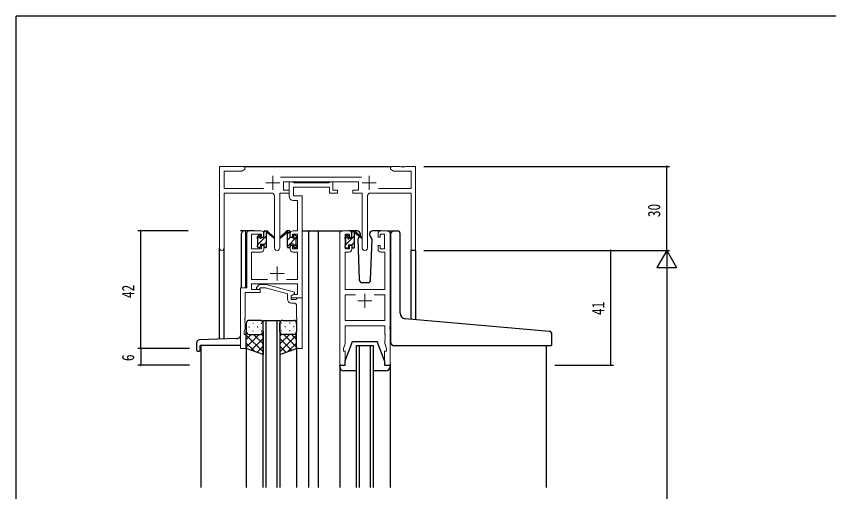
# Model space of a CAD drawing. Units: millimetres, scale not verified. Extents: x -397 to 397, y -282 to 282.
# Drawn here: x -393.9 to -103.7, y 109.4 to 279.3 of the extents above; entities that cross this region are included whole.
import ezdxf
from ezdxf.enums import TextEntityAlignment as Align

# ---------------------------------------------------------------- set-up
doc = ezdxf.new("R2010")
doc.units = ezdxf.units.MM
doc.header["$LTSCALE"] = 2
doc.layers.add('0-2_YKK_11', color=7, linetype='Continuous', lineweight=18)
for name, color, linetype in [('0-3_YKK_12', 2, 'Continuous'), ('0-4_YKK_13', 4, 'Continuous'), ('0-6_YKK_D', 6, 'Continuous'), ('0-7_YKK_ZWAK', 7, 'Continuous')]:
    doc.layers.add(name, color=color, linetype=linetype)
doc.styles.add('ＭＳ ゴシック', font='')
doc.styles.get('ＭＳ ゴシック').set_extended_font_data('MS Gothic')

msp = doc.modelspace()

# ---------------------------------------------------------------- linework, layer by layer
at = {"layer": '0-2_YKK_11', "color": 2}
for p, q in [((-302.249, 222.307), (-302.249, 217.307)), ((-267.849, 222.307), (-267.849, 217.307)), ((-304.749, 219.807), (-299.749, 219.807)), ((-270.349, 219.807), (-265.349, 219.807)), ((-300.749, 189.807), (-300.749, 184.807)), ((-303.249, 187.307), (-298.249, 187.307)), ((-269.349, 180.107), (-269.349, 175.107)), ((-271.849, 177.607), (-266.849, 177.607))]:
    msp.add_line(p, q, dxfattribs=at)
at = {"layer": '0-2_YKK_11'}
for p, q in [((-270.546, 221.737), (-299.556, 221.737)), ((-301.699, 215.107), (-301.699, 196.557)), ((-268.399, 196.557), (-268.399, 215.107)), ((-306.449, 202.607), (-310.549, 202.607)), ((-277.349, 202.607), (-275.049, 202.607)), ((-263.649, 202.607), (-261.349, 202.607)), ((-265.998, 179.677), (-262.279, 179.677)), ((-294.75, 176.807), (-295.55, 176.807))]:
    msp.add_line(p, q, dxfattribs=at)
for points in [[(-305.599, 217.737), (-319.619, 217.737), (-319.619, 223.977), (-313.34, 223.977), (-312.249, 224.607), (-312.249, 225.607), (-321.249, 225.607), (-321.249, 196.422)], [(-267.399, 216.107), (-252.879, 216.107), (-252.879, 195.607), (-251.249, 195.607), (-251.249, 225.607), (-254.79, 225.607), (-254.974, 225.487), (-255.523, 225.487), (-255.707, 225.607), (-255.79, 225.607), (-255.974, 225.487), (-256.523, 225.487), (-256.707, 225.607), (-260.249, 225.607), (-260.249, 224.607), (-259.157, 223.977), (-252.879, 223.977), (-252.879, 217.737), (-264.498, 217.737)], [(-311.549, 201.607), (-311.549, 182.237), (-313.749, 182.237), (-313.749, 160.607), (-311.749, 160.607), (-311.749, 165.607), (-312.449, 165.607), (-312.449, 166.607), (-312.119, 167.514), (-312.119, 169.649), (-312.239, 169.832), (-312.239, 170.382), (-312.119, 170.565), (-312.119, 170.649), (-312.239, 170.832), (-312.239, 171.382), (-312.119, 171.565), (-312.119, 180.607), (-306.749, 180.607), (-306.749, 181.607), (-309.919, 181.607), (-309.919, 183.607), (-293.379, 183.607), (-293.379, 179.907), (-294.882, 179.907), (-295.749, 179.407), (-295.749, 178.607), (-291.749, 178.607), (-291.749, 202.607), (-291.749, 215.107), (-294.819, 215.107), (-294.819, 218.177), (-282.049, 218.177), (-282.049, 216.107), (-279.149, 216.107), (-279.149, 217.107), (-280.849, 217.107), (-280.849, 220.107), (-281.749, 220.107), (-282.023, 219.927)], [(-299.799, 196.557), (-299.799, 216.107), (-296.449, 216.107), (-296.449, 217.107), (-298.449, 217.107), (-298.449, 220.107), (-271.649, 220.107), (-271.649, 217.107), (-273.649, 217.107), (-273.649, 216.107), (-270.299, 216.107), (-270.299, 196.557)], [(-282.023, 219.927), (-282.207, 219.807), (-294.66, 219.807), (-294.844, 219.927), (-295.119, 220.107), (-296.449, 220.107), (-296.449, 214.977)], [(-319.619, 196.422), (-319.619, 216.107), (-302.699, 216.107)], [(-294.949, 213.477), (-293.379, 213.477), (-293.379, 202.607), (-295.049, 202.607)], [(-305.449, 196.007), (-305.449, 197.307), (-306.249, 197.307), (-306.249, 196.207), (-309.919, 196.207), (-309.919, 201.407), (-306.249, 201.407), (-306.249, 200.307), (-305.449, 200.307), (-305.449, 201.607)], [(-296.049, 201.607), (-296.049, 200.307), (-295.249, 200.307), (-295.249, 201.407), (-293.379, 201.407), (-293.379, 196.207), (-295.249, 196.207), (-295.249, 197.307), (-296.049, 197.307), (-296.049, 196.007)], [(-260.349, 201.607), (-260.349, 154.607), (-262.349, 154.607), (-262.349, 159.607), (-261.649, 159.607), (-261.649, 160.607), (-262.279, 162.338), (-262.279, 163.649), (-262.159, 163.832), (-262.159, 164.382), (-262.279, 164.565), (-262.279, 164.649), (-262.159, 164.832), (-262.159, 165.382), (-262.279, 165.565), (-262.279, 168.607), (-276.419, 168.607), (-276.419, 162.338), (-277.049, 160.607), (-277.049, 159.607), (-276.349, 159.607), (-276.349, 154.607), (-278.349, 154.607), (-278.349, 201.607)], [(-274.049, 201.607), (-274.049, 200.307), (-274.849, 200.307), (-274.849, 201.407), (-276.349, 201.407), (-276.349, 196.207), (-274.849, 196.207), (-274.849, 197.307), (-274.049, 197.307), (-274.049, 196.007)], [(-264.649, 196.007), (-264.649, 197.307), (-263.849, 197.307), (-263.849, 196.207), (-262.349, 196.207), (-262.349, 201.407), (-263.849, 201.407), (-263.849, 200.307), (-264.649, 200.307), (-264.649, 201.607)], [(-304.099, 185.237), (-309.919, 185.237), (-309.919, 195.007), (-306.449, 195.007)], [(-295.049, 195.007), (-293.379, 195.007), (-293.379, 185.237), (-297.398, 185.237)], [(-275.049, 195.007), (-276.419, 195.007), (-276.419, 181.607), (-262.279, 181.607), (-262.279, 195.007), (-263.649, 195.007)], [(-307.875, 182.631), (-307.099, 183.407), (-304.654, 183.407), (-294.55, 180.7), (-294.55, 180.1), (-295.75, 179.407), (-295.75, 178.107), (-293.95, 178.107), (-293.75, 178.307), (-293.45, 178.607), (-291.75, 178.607)], [(-297.05, 178.307), (-297.05, 180.128), (-304.812, 182.207), (-306.602, 182.207), (-307.026, 181.783)], [(-291.75, 178.607), (-291.75, 160.607), (-293.75, 160.607), (-293.75, 169.649), (-293.63, 169.832), (-293.63, 170.382), (-293.75, 170.565), (-293.75, 170.649), (-293.63, 170.832), (-293.63, 171.382), (-293.75, 171.565), (-293.75, 175.807)], [(-265.998, 179.677), (-262.279, 179.677), (-262.279, 170.537), (-276.419, 170.537), (-276.419, 179.677), (-272.699, 179.677)]]:
    msp.add_lwpolyline(points, dxfattribs=at)
for centre, radius, start, end in [((-302.699, 215.107), 1, 0.00001, 89.99999), ((-294.949, 214.977), 1.5, 180.00001, 269.99999), ((-267.399, 215.107), 1, 90.00001, 179.99999), ((-310.549, 201.607), 1, 90.00001, 179.99999), ((-306.449, 201.607), 1, 0.00001, 89.99999), ((-295.049, 201.607), 1, 90.00001, 179.99999), ((-277.349, 201.607), 1, 90.00001, 179.99999), ((-275.049, 201.607), 1, 0.00001, 89.99999), ((-263.649, 201.607), 1, 90.00001, 179.99999), ((-261.349, 201.607), 1, 0.00001, 89.99999), ((-320.434, 196.422), 0.815, 179.99999, 0.00001), ((-306.449, 196.007), 1, 270.00001, 359.99999), ((-300.749, 196.557), 0.95, 179.99999, 0.00001), ((-295.049, 196.007), 1, 180.00001, 269.99999), ((-275.049, 196.007), 1, 270.00001, 359.99999), ((-269.349, 196.557), 0.95, 179.99999, 0.00001), ((-263.649, 196.007), 1, 180.00001, 269.99999), ((-307.45, 182.207), 0.6, 134.99999, 315.00001), ((-295.55, 178.307), 1.5, 180.00001, 269.99999), ((-294.75, 175.807), 1, 0.00001, 89.99999)]:
    msp.add_arc(centre, radius, start, end, dxfattribs=at)
at = {"layer": '0-3_YKK_12'}
for p, q in [((-312.749, 225.607), (-259.749, 225.607)), ((-308.749, 202.607), (-313.75, 202.607)), ((-291.749, 202.607), (-286.048, 202.607)), ((-289.549, 202.607), (-289.549, 110.857)), ((-286.048, 202.607), (-277.349, 202.607)), ((-286.048, 202.607), (-286.048, 110.857)), ((-261.349, 202.607), (-259.108, 202.607)), ((-321.249, 163.894), (-321.249, 196.422)), ((-319.619, 163.951), (-319.619, 196.422)), ((-252.855, 171.01), (-252.879, 195.607)), ((-251.249, 195.607), (-252.879, 195.607)), ((-251.249, 195.607), (-251.249, 170.869)), ((-305.75, 170.607), (-299.75, 170.607)), ((-305.75, 110.857), (-305.75, 170.607)), ((-304.75, 170.607), (-304.75, 110.857)), ((-300.75, 110.857), (-300.75, 170.607)), ((-299.75, 170.607), (-299.75, 110.857)), ((-327.949, 161.607), (-327.949, 110.857)), ((-311.749, 161.107), (-311.749, 110.857)), ((-293.75, 161.107), (-293.75, 110.857)), ((-272.349, 161.607), (-266.349, 161.607)), ((-272.349, 110.857), (-272.349, 161.607)), ((-271.349, 161.607), (-271.349, 110.857)), ((-267.349, 110.857), (-267.349, 161.607)), ((-266.349, 161.607), (-266.349, 110.857)), ((-204.549, 161.591), (-204.549, 110.857)), ((-278.349, 154.907), (-278.349, 110.857)), ((-260.349, 154.907), (-260.349, 110.857))]:
    msp.add_line(p, q, dxfattribs=at)
at = {"layer": '0-4_YKK_13'}
for p, q in [((-313.449, 182.237), (-313.449, 201.607)), ((-311.949, 202.607), (-312.449, 202.607)), ((-311.949, 182.237), (-311.949, 202.607)), ((-307.749, 199.907), (-307.749, 200.507)), ((-307.727, 199.817), (-306.649, 200.895)), ((-307.661, 200.719), (-307.161, 201.219)), ((-307.549, 197.75), (-304.449, 200.85)), ((-306.649, 201.007), (-306.649, 200.668)), ((-305.449, 202.095), (-304.937, 202.607)), ((-305.449, 200.207), (-305.449, 202.307)), ((-305.149, 202.607), (-304.358, 202.607)), ((-304.449, 202.107), (-304.449, 202.607)), ((-304.449, 196.907), (-304.449, 201.507)), ((-304.165, 202.537), (-301.983, 200.489)), ((-302.015, 200.144), (-304.155, 201.841)), ((-297.332, 202.537), (-299.514, 200.489)), ((-299.482, 200.144), (-297.342, 201.841)), ((-296.348, 202.607), (-297.139, 202.607)), ((-297.048, 202.107), (-297.048, 202.607)), ((-297.048, 201.516), (-296.095, 202.469)), ((-297.048, 196.907), (-297.048, 201.507)), ((-297.048, 197.026), (-293.748, 200.326)), ((-297.048, 199.271), (-296.048, 200.271)), ((-296.048, 200.207), (-296.048, 202.307)), ((-294.848, 201.007), (-294.848, 200.668)), ((-293.836, 200.719), (-294.336, 201.219)), ((-293.748, 199.907), (-293.748, 200.507)), ((-276.348, 199.766), (-275.253, 200.861)), ((-276.348, 199.707), (-276.348, 200.307)), ((-276.26, 200.519), (-275.76, 201.019)), ((-276.148, 197.72), (-273.048, 200.82)), ((-275.248, 200.807), (-275.248, 200.468)), ((-272.062, 202.607), (-275.049, 202.607)), ((-274.048, 202.066), (-273.706, 202.407)), ((-274.048, 200.007), (-274.048, 202.107)), ((-273.748, 202.407), (-272.957, 202.407)), ((-273.048, 201.907), (-273.048, 202.407)), ((-273.048, 196.707), (-273.048, 201.307)), ((-272.764, 202.337), (-270.582, 200.289)), ((-270.614, 199.944), (-272.754, 201.641)), ((-271.449, 200.406), (-271.891, 199.64)), ((-271.044, 201.107), (-271.263, 200.728)), ((-271.062, 201.642), (-271.044, 201.107)), ((-267.653, 201.107), (-267.635, 201.642)), ((-267.504, 200.849), (-267.653, 201.107)), ((-266.806, 199.64), (-267.504, 200.849)), ((-263.649, 202.607), (-266.635, 202.607)), ((-260.051, 171.639), (-260.051, 201.609)), ((-259.051, 202.609), (-257.751, 202.609)), ((-256.751, 173.183), (-256.751, 201.609)), ((-307.749, 196.907), (-307.749, 197.407)), ((-307.549, 197.607), (-307.549, 199.707)), ((-306.649, 197.807), (-305.449, 197.807)), ((-306.649, 197.807), (-306.649, 196.907)), ((-306.188, 200.207), (-305.449, 200.207)), ((-305.449, 197.605), (-304.449, 198.605)), ((-305.449, 197.807), (-305.449, 196.907)), ((-295.309, 200.207), (-296.048, 200.207)), ((-296.048, 197.807), (-296.048, 196.907)), ((-294.848, 197.807), (-296.048, 197.807)), ((-294.848, 196.981), (-293.948, 197.881)), ((-294.848, 197.807), (-294.848, 196.907)), ((-293.948, 197.607), (-293.948, 199.707)), ((-293.748, 196.907), (-293.748, 197.407)), ((-276.148, 197.407), (-276.148, 199.507)), ((-275.248, 197.607), (-274.048, 197.607)), ((-275.248, 197.607), (-275.248, 196.707)), ((-274.787, 200.007), (-274.048, 200.007)), ((-274.048, 197.575), (-273.048, 198.575)), ((-274.048, 197.607), (-274.048, 196.707)), ((-271.891, 199.64), (-271.382, 185.072)), ((-267.315, 185.072), (-266.806, 199.64)), ((-306.949, 196.607), (-307.449, 196.607)), ((-304.749, 196.607), (-305.149, 196.607)), ((-296.748, 196.607), (-296.348, 196.607)), ((-294.548, 196.607), (-294.048, 196.607)), ((-276.348, 196.707), (-276.348, 197.207)), ((-275.548, 196.407), (-276.048, 196.407)), ((-273.348, 196.407), (-273.748, 196.407)), ((-270.383, 184.107), (-268.314, 184.107)), ((-260.051, 162.609), (-260.051, 171.639)), ((-311.75, 169.607), (-311.75, 166.607)), ((-306.75, 170.607), (-310.75, 170.607)), ((-309.415, 169.659), (-309.215, 169.659)), ((-306.385, 169.659), (-306.185, 169.659)), ((-305.75, 166.607), (-305.75, 169.607)), ((-299.752, 166.607), (-299.752, 169.607)), ((-299.117, 169.659), (-299.317, 169.659)), ((-298.752, 170.607), (-294.752, 170.607)), ((-296.087, 169.659), (-296.287, 169.659)), ((-293.752, 169.607), (-293.752, 166.607)), ((-260.349, 167.591), (-260.349, 168.407)), ((-203.464, 166.689), (-254.925, 171.191)), ((-311.75, 160.607), (-311.75, 166.607)), ((-309.959, 165.607), (-311.75, 163.815)), ((-307.13, 165.607), (-311.75, 160.987)), ((-310.83, 168.244), (-310.63, 168.244)), ((-310.75, 165.607), (-307.15, 165.607)), ((-310.35, 165.607), (-306.75, 165.607)), ((-309.415, 166.829), (-309.215, 166.829)), ((-309.19, 165.607), (-305.75, 162.167)), ((-307.8, 168.244), (-307.6, 168.244)), ((-306.418, 165.664), (-305.75, 164.996)), ((-306.385, 166.829), (-306.185, 166.829)), ((-305.75, 166.829), (-305.75, 158.464)), ((-299.752, 166.829), (-299.752, 158.464)), ((-299.084, 165.664), (-299.752, 164.996)), ((-296.312, 165.607), (-299.752, 162.167)), ((-299.117, 166.829), (-299.317, 166.829)), ((-295.152, 165.607), (-298.752, 165.607)), ((-298.372, 165.607), (-293.752, 160.987)), ((-294.752, 165.607), (-298.352, 165.607)), ((-297.702, 168.244), (-297.902, 168.244)), ((-296.087, 166.829), (-296.287, 166.829)), ((-295.544, 165.607), (-293.752, 163.815)), ((-294.672, 168.244), (-294.872, 168.244)), ((-293.752, 160.607), (-293.752, 166.607)), ((-202.551, 161.909), (-202.551, 165.692)), ((-329.449, 159.907), (-329.449, 162.642)), ((-315.379, 164.099), (-328.483, 163.641)), ((-311.75, 165.339), (-305.75, 159.339)), ((-305.75, 164.159), (-309.946, 159.963)), ((-293.752, 165.339), (-299.752, 159.339)), ((-299.752, 164.159), (-295.556, 159.963)), ((-276.349, 156.107), (-273.749, 163.107)), ((-273.749, 163.107), (-264.949, 163.107)), ((-262.349, 156.107), (-264.949, 163.107)), ((-313.749, 161.607), (-328.249, 161.607)), ((-328.249, 159.907), (-328.249, 161.607)), ((-311.75, 162.511), (-308.79, 159.55)), ((-305.75, 158.464), (-311.75, 160.607)), ((-305.75, 161.33), (-307.862, 159.219)), ((-299.752, 161.33), (-297.64, 159.219)), ((-299.752, 158.464), (-293.752, 160.607)), ((-293.752, 162.511), (-296.713, 159.55)), ((-259.051, 161.609), (-202.851, 161.609)), ((-329.149, 159.607), (-328.549, 159.607)), ((-278.349, 154.607), (-276.349, 154.607)), ((-278.349, 154.107), (-278.349, 154.607)), ((-276.349, 154.607), (-276.349, 156.107)), ((-262.349, 156.107), (-262.349, 154.607)), ((-262.349, 154.607), (-260.349, 154.607)), ((-260.349, 154.607), (-260.349, 154.107)), ((-272.349, 152.607), (-276.849, 152.607)), ((-261.849, 152.607), (-266.349, 152.607))]:
    msp.add_line(p, q, dxfattribs=at)
for centre, radius, start, end in [((-312.449, 201.607), 1, 90, 180), ((-307.449, 200.507), 0.3, 135, 180), ((-306.949, 201.007), 0.3, 0, 135), ((-306.649, 200.207), 0.25, 123.05573, 326.94427), ((-306.949, 200.668), 0.3, 303.05573, 0), ((-305.149, 202.307), 0.3, 90, 180), ((-304.449, 201.907), 0.2, 20.88332, 233.1301), ((-304.749, 201.507), 0.3, 0, 53.1301), ((-304.358, 202.307), 0.3, 49.89741, 90), ((-303.982, 202.085), 0.3, 200.88332, 234.62002), ((-301.9, 200.307), 0.2, 234.62002, 114.62002), ((-299.598, 200.307), 0.2, 65.37998, 305.37998), ((-297.515, 202.085), 0.3, 305.37998, 339.11668), ((-297.139, 202.307), 0.3, 90, 130.10259), ((-297.048, 201.907), 0.2, 306.8699, 159.11668), ((-296.748, 201.507), 0.3, 126.8699, 180), ((-296.348, 202.307), 0.3, 0, 90), ((-294.848, 200.207), 0.25, 213.05573, 56.94427), ((-294.548, 201.007), 0.3, 45, 180), ((-294.548, 200.668), 0.3, 180, 236.94427), ((-294.048, 200.507), 0.3, 0, 45), ((-276.048, 200.307), 0.3, 135, 180), ((-275.548, 200.807), 0.3, 0, 135), ((-275.548, 200.468), 0.3, 303.05573, 0), ((-273.748, 202.107), 0.3, 90, 180), ((-273.048, 201.707), 0.2, 20.88332, 233.1301), ((-273.348, 201.307), 0.3, 0, 53.1301), ((-272.957, 202.107), 0.3, 49.89741, 90), ((-272.581, 201.885), 0.3, 200.88332, 234.62002), ((-272.062, 201.607), 1, 2, 90), ((-270.499, 200.107), 0.2, 234.62002, 114.62002), ((-266.635, 201.607), 1, 90, 178), ((-259.051, 201.609), 1, 90, 180), ((-257.751, 201.609), 1, 0, 90), ((-307.549, 199.907), 0.2, 180, 270), ((-307.549, 197.407), 0.2, 90, 180), ((-306.188, 199.907), 0.3, 90, 146.94427), ((-295.309, 199.907), 0.3, 33.05573, 90), ((-293.948, 199.907), 0.2, 270, 0), ((-293.948, 197.407), 0.2, 0, 90), ((-276.148, 199.707), 0.2, 180, 270), ((-276.148, 197.207), 0.2, 90, 180), ((-275.248, 200.007), 0.25, 123.05573, 326.94427), ((-274.787, 199.707), 0.3, 90, 146.94427), ((-307.449, 196.907), 0.3, 180, 270), ((-306.949, 196.907), 0.3, 270, 0), ((-305.149, 196.907), 0.3, 180, 270), ((-304.749, 196.907), 0.3, 270, 0), ((-296.748, 196.907), 0.3, 180, 270), ((-296.348, 196.907), 0.3, 270, 0), ((-294.548, 196.907), 0.3, 180, 270), ((-294.048, 196.907), 0.3, 270, 0), ((-276.048, 196.707), 0.3, 180, 270), ((-275.548, 196.707), 0.3, 270, 0), ((-273.748, 196.707), 0.3, 180, 270), ((-273.348, 196.707), 0.3, 270, 0), ((-270.383, 185.107), 1, 182, 270), ((-268.314, 185.107), 1, 270, 358), ((-254.751, 173.183), 2, 180, 265), ((-310.75, 169.607), 1, 90, 180), ((-306.75, 169.607), 1, 0, 90), ((-298.752, 169.607), 1, 90, 180), ((-294.752, 169.607), 1, 0, 90), ((-310.75, 166.607), 1, 180, 270), ((-310.75, 166.607), 1, 180, 270), ((-306.75, 166.607), 1, 270, 0), ((-306.75, 166.607), 1, 270, 0), ((-298.752, 166.607), 1, 180, 270), ((-298.752, 166.607), 1, 180, 270), ((-294.752, 166.607), 1, 270, 0), ((-294.752, 166.607), 1, 270, 0), ((-203.551, 165.692), 1, 0, 85), ((-328.449, 162.642), 1, 92, 180), ((-315.449, 166.097), 2, 272, 328.21171), ((-259.051, 162.609), 1, 180, 224.427), ((-329.149, 159.907), 0.3, 180, 270), ((-328.549, 159.907), 0.3, 270, 0), ((-259.051, 162.609), 1, 224.427, 238.63302), ((-259.051, 162.609), 1, 224.427, 270), ((-202.851, 161.909), 0.3, 270, 0), ((-276.849, 154.107), 1.5, 180, 270), ((-261.849, 154.107), 1.5, 270, 0)]:
    msp.add_arc(centre, radius, start, end, dxfattribs=at)
at = {"layer": '0-6_YKK_D'}
for p, q in [((-248.249, 225.607), (-160.549, 225.607)), ((-161.549, 195.607), (-161.549, 225.607)), ((-332.449, 202.607), (-350.449, 202.607)), ((-349.449, 160.607), (-349.449, 202.607)), ((-248.249, 195.607), (-160.549, 195.607)), ((-248.249, 195.607), (-160.549, 195.607)), ((-201.549, 195.607), (-180.549, 195.607)), ((-181.549, 154.607), (-181.549, 195.607)), ((-161.549, 195.607), (-165.049, 189.545)), ((-161.549, 195.607), (-161.549, 183.483)), ((-161.549, 195.607), (-158.049, 189.545)), ((-165.049, 189.545), (-158.049, 189.545)), ((-161.549, 188.607), (-161.549, -147.393)), ((-331.988, 160.607), (-350.449, 160.607)), ((-332.449, 160.607), (-350.449, 160.607)), ((-349.449, 160.607), (-349.449, 154.607)), ((-331.988, 154.607), (-350.449, 154.607)), ((-201.549, 154.607), (-180.549, 154.607))]:
    msp.add_line(p, q, dxfattribs=at)
for centre, start, end in [((-161.549, 225.607), 90, 270), ((-161.549, 225.607), 270, 90), ((-349.449, 202.607), 90, 270), ((-349.449, 202.607), 270, 90), ((-181.549, 195.607), 90, 270), ((-181.549, 195.607), 270, 90), ((-349.449, 160.607), 90, 270), ((-349.449, 160.607), 90, 270), ((-349.449, 160.607), 270, 90), ((-349.449, 160.607), 270, 90), ((-349.449, 154.607), 90, 270), ((-349.449, 154.607), 270, 90), ((-181.549, 154.607), 90, 270), ((-181.549, 154.607), 270, 90)]:
    msp.add_arc(centre, 0.106, start, end, dxfattribs=at)
at = {"layer": '0-7_YKK_ZWAK'}
for p in [(376.1, 279.3), (-393.9, -245.7)]:
    msp.add_line(p, (-393.9, 279.3), dxfattribs=at)

# ---------------------------------------------------------------- texts
at = {"layer": '0-6_YKK_D', "style": 'ＭＳ ゴシック', "width": 0.8}
for s, p in [('30', (-162.549, 207.476)), ('42', (-350.449, 178.562)), ('41', (-182.549, 172.5)), ('6', (-350.449, 156.048))]:
    msp.add_text(s, height=4.399, rotation=90, dxfattribs=at).set_placement(p, align=Align.BOTTOM_LEFT)

doc.saveas('drawing.dxf')
